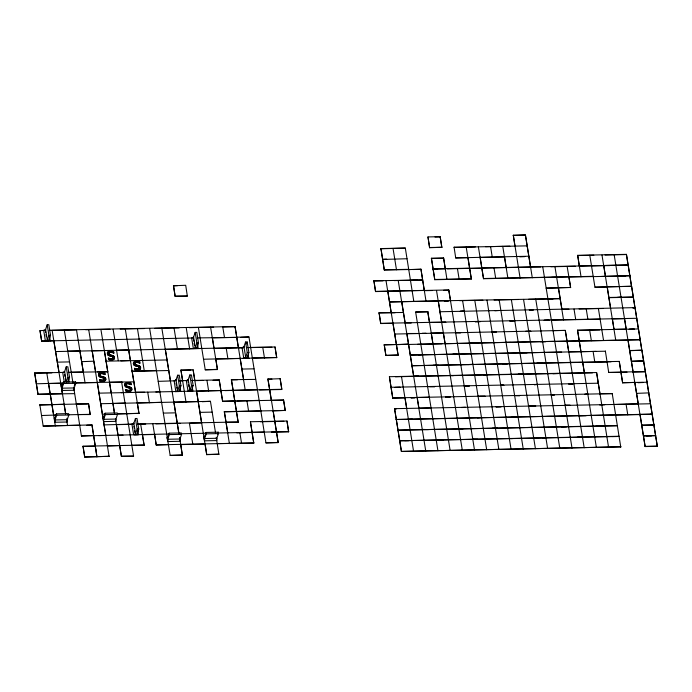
<?xml version="1.0" encoding="UTF-8"?>
<svg xmlns="http://www.w3.org/2000/svg" width="692" height="692" viewBox="0 0 692 692"><rect width="100%" height="100%" fill="white"/><g stroke="black" fill="none" stroke-linecap="round" stroke-linejoin="round"><path stroke-width="1.04" d="M54.971 422.25L55.04 419.949L67.228 419.707L67.159 422.008L54.971 422.25L54.287 418.02L54.815 418.539M167.706 441.557L167.775 439.256L179.963 439.013L179.894 441.314L167.706 441.557L167.023 437.327L167.55 437.846M99.925 374.363L100.262 375.877L101.3 376.223M126.013 384.458C125.659 388.048 132.371 385.383 131.835 389.527M104.336 379.631L104.431 378.974M113.116 358.231L112.735 356.717L108.687 355.541M130.425 389.717L130.52 389.068M139.196 368.317L139.291 367.66C138.391 365.047 133.625 367.201 133.409 363.836M98.489 374.761L98.627 374.156M107.398 352.756L107.969 355.186M124.577 384.856L124.707 384.25M133.348 363.456L133.487 362.85M105.651 379.891L105.789 379.32M114.422 358.491L114.561 357.92M131.74 389.985L131.74 388.446M140.649 368.014L140.286 369A3.209 2.656 18.7 0 1 138.971 369.926L138.365 370.073M48.648 340.871L50.533 335.309L48.821 324.73L47.194 324.756L45.309 330.326L39.954 330.655L41.667 341.234L53.924 340.767M41.667 341.234L40.032 330.43M62.47 393.661L38.017 394.371L34.678 372.988L64.339 372.4L66.216 366.829L67.842 366.803L69.555 377.382L67.98 382.019M47.021 340.905L48.907 335.335L47.194 324.756M36.304 383.792L63.811 383.022M38.017 394.371L34.678 372.988M46.788 372.971L55.334 425.865M55.559 351.571L243.67 347.592L245.556 342.021L247.174 341.986L248.886 352.565L247.001 358.136M64.33 330.171L72.954 382.84M78.075 414.577L90.185 414.56L88.559 403.756L39.764 404.95L64.174 404.24M50.032 393.073L48.57 383.325M57.272 362.15L69.459 361.907M41.477 415.529L56.744 415.001M50.282 393.904L53.665 415.286L68.811 415.027L68.586 413.617L56.398 413.859L54.512 419.43M59.054 372.504L53.855 340.992M67.825 351.103L80.013 350.861M79.779 425.156L43.181 426.108L91.975 424.914L96.923 456.772L91.975 424.914M76.518 329.92L85.064 382.823M62.392 393.886L60.758 383.083M61.501 387.667L63.387 382.105L75.575 381.854L75.8 383.273L73.914 388.835M61.726 389.077L63.612 383.515L63.387 382.105M66.354 382.053L67.928 377.408L66.216 366.829M54.737 420.84L56.623 415.269L56.398 413.859M71.241 372.261L83.429 372.019M88.714 329.677L107.502 446.055L119.768 445.587M81.647 361.656L93.913 361.198L95.617 371.777M74.321 385.565L75.575 381.854M74.58 393.644L38.095 394.146M66.7 419.179L67.003 418.288M66.925 420.598L68.811 415.027M93.662 360.359L92.2 350.619M67.522 425.623L66.743 420.113M100.902 329.435L114.638 413.851M76.362 403.998L87.46 403.998M97.572 371.959L107.736 371.751L104.388 350.368M113.09 329.193L118.289 360.705M88.559 403.756L90.185 414.56M98.679 435.614L105.789 435.476L97.33 382.356M105.469 380.202A3.209 2.656 18.7 0 1 104.146 381.128L99.812 380.946L99.631 379.484L101.041 380.107M106.023 361.172L166.971 359.952M99.812 380.946L99.631 379.484M93.679 435.493L81.414 435.96L168.848 433.988M110.054 359.814L108.583 359.546C107.355 356.198 111.455 360.471 112.796 358.551M108.583 359.546L108.402 358.075M104.881 373.213L103.393 372.763M101.802 373.585C108.324 375.626 103.489 372.936 100.868 373.706M98.956 393.151L281.869 389.276L280.156 378.697L267.89 379.164L271.307 400.322L283.504 400.08L222.556 401.299L234.822 400.832M112.19 352.444C116.758 353.941 110.504 349.192 108.333 351.692M113.791 353.231L113.687 351.7M107.736 371.751L68.197 372.322M84.649 457.014L109.189 456.305L84.649 457.014L83.023 446.21L144.144 445.094L140.649 424.161M116.576 350.126L128.773 349.884M125.278 328.951L139.014 413.358L117.614 414.006M100.669 403.73L210.446 401.317L215.567 433.054M110.98 391.854L109.518 382.105M102.373 414.309L105.495 414.032M103.212 418.781L105.097 413.21L117.285 412.968L117.51 414.378L115.625 419.949M103.437 420.191L105.322 414.62L105.097 413.21M104.085 424.888L132.605 424.101M137.466 328.709L144.299 371.024M114.396 413.012L112.934 403.272M121.628 382.088L133.591 456.14L121.403 456.383L119.69 445.804M120.866 360.878L130.477 360.463M123.41 392.442L121.308 392.71M128.703 390.444C120.728 388.16 128.824 391.62 130.113 390.046M131.549 390.288A3.209 2.656 18.7 0 1 130.234 391.214L125.901 391.041L126.627 391.153M107.407 445.942L109.111 456.53M138.279 368.931C135.251 369.303 133.193 367.651 137.474 369.044M137.717 370.021L134.672 369.64L135.398 369.744M123.064 435.13L117.986 435.225L116.351 424.43M127.639 382.702L131.004 383.186L128.634 382.728M149.654 328.458L170.154 455.414L182.342 455.172L179.686 438.019M131.004 383.186L131.195 384.717L127.882 383.679M125.122 403.021L112.857 403.488M136.41 361.302L139.775 361.786L137.405 361.328M139.775 361.786C141.315 365.601 136.073 360.065 134.741 363.162L135.545 364.84L139.697 366.103M133.815 381.846L74.978 382.797M144.671 392.243L135.606 392.2M173.441 285.753L185.707 285.286L187.342 296.081L175.154 296.332L173.441 285.753L177.507 285.666M161.841 328.216L179.003 433.789M138.945 413.582L137.31 402.779M175.154 296.332L173.519 285.528M121.403 456.383L115.495 419.136M133.539 424.084L135.416 418.513L137.042 418.487L138.755 429.066L136.869 434.628M147.716 392.182L149.42 402.761M156.565 370.557L132.111 371.267L168.675 370.531M135.243 434.663L137.128 429.092L135.416 418.513M131.956 445.337L144.144 445.094M170.457 380.894L165.336 349.157M174.029 327.973L177.446 349.131M158.2 381.361L175.742 380.782L177.628 375.22L179.254 375.185L180.958 385.764L179.072 391.335M187.342 296.081L175.223 296.107M133.591 456.14L121.472 456.166M144.066 445.319L142.431 434.515M159.982 391.715L155.838 392.018M152.837 423.919L156.254 445.077L168.519 444.61M186.217 327.731L189.634 348.889M161.686 402.294L137.232 403.003M156.254 445.077L154.627 434.273M163.321 413.098L175.508 412.847M179.522 380.929L182.576 380.868L180.941 370.064L193.129 369.822L206.718 454.679L218.983 454.212L206.796 454.454M196.623 348.526L198.5 342.964L196.796 332.385L195.17 332.411L193.284 337.981L41.736 341.009M198.414 327.489L205.239 369.805L217.435 369.563L210.602 327.247M178.925 434.005L173.874 402.052M177.446 391.361L179.332 385.799L177.628 375.22M194.997 348.56L196.883 342.99L195.17 332.411M167.248 438.737L169.133 433.175L181.321 432.933L181.546 434.342L179.66 439.904L179.894 441.314M167.473 440.147L169.358 434.585L169.133 433.175M191.26 391.092L193.146 385.522L191.442 374.943L189.816 374.978L187.93 380.539L188.276 382.659M193.129 369.822L194.763 380.626L202.886 380.462M201.9 348.422L165.258 349.373M185.992 402.026L180.941 370.064M189.816 374.978L191.52 385.556L189.643 391.118L189.297 389.008M170.154 455.414L182.42 454.947M203.535 359.226L276.739 357.539L275.035 346.96L247.606 347.505M237.373 347.938L214.018 348.405L212.383 337.601M179.436 438.494L179.738 437.603M190.421 423.167L201.597 422.942L196.545 390.98M205.239 369.805L217.504 369.338M182.342 455.172L180.707 444.368M189.409 423.184L192.826 444.342M222.789 326.996L224.493 337.575M198.258 401.559L173.804 402.268M206.951 380.384L208.655 390.963M217.435 369.563L215.8 358.759M199.884 412.363L212.072 412.121M226.206 348.154L227.91 358.733M243.567 347.695L238.411 348.024L235.055 326.529L49.175 330.248M210.446 401.317L202.246 401.706M222.556 401.299L219.217 379.917L191.788 380.462M236.699 337.437L197.142 337.904M204.14 438.001L206.026 432.439L218.214 432.189L218.438 433.599L216.553 439.169M204.365 439.411L206.251 433.849L206.026 432.439M220.921 390.496L196.467 391.205M206.718 454.679L205.083 443.875M226.05 422.232L238.16 422.215L231.405 379.674L255.703 379.406M243.593 379.432L240.176 358.274M246.551 343.846L247.174 341.986M236.776 337.22L248.964 336.978L240.764 337.359M227.755 432.811L224.338 411.653L285.286 410.434L283.573 399.855M217.582 434.048L218.214 432.189M245.375 358.171L247.26 352.6L245.556 342.021M241.811 369.07L253.999 368.827M217.279 443.633L253.765 443.131L250.426 421.748L286.99 421.013L288.625 431.817L271.359 432.163M252.364 358.023L276.739 357.539M245.227 390.227L235.055 326.529M229.389 443.615L224.338 411.653M262.77 347.427L264.474 358.006M238.16 422.215L231.405 379.674M246.932 400.806L248.644 411.385M239.873 432.794L241.577 443.373M257.493 389.76L224.909 390.634M275.035 346.96L276.67 357.764M250.426 421.748L253.765 443.131M259.197 400.339L236.776 401.014M260.91 410.927L224.269 411.878M280.156 378.697L281.791 389.501L259.448 389.951M264.327 432.085L236.82 432.855M248.964 336.978L265.953 442.88L278.141 442.638L273.098 410.676M265.953 442.88L278.219 442.413L267.968 378.939M273.02 410.901L285.286 410.434M286.99 421.013L288.625 431.817M408.669 269.534L384.294 270.027L380.946 248.566L405.322 248.082L413.833 301.504M387.736 291.341L375.548 291.583L373.914 280.779L422.596 280.026M386.655 259.362L382.589 259.448L407.043 258.739M375.548 291.583L373.914 280.779M384.294 270.027L380.946 248.566M393.056 248.549L396.481 269.785M386.032 280.762L398.134 355.057L385.877 355.524L384.242 344.72L396.43 344.478M392.9 323.311L380.712 323.553L379.078 312.749L403.384 312.49M387.814 291.116L391.179 312.654L395.244 312.568M405.322 248.082L380.868 248.791M380.712 323.553L379.078 312.749M389.475 302.075L450.475 300.553L448.771 289.974L387.823 291.194M398.22 280.519L425.736 450.95M408.687 269.612L420.952 269.153L426.021 301.262M392.978 323.086L398.064 355.281M389.544 301.85L401.732 301.608L405.166 322.844M401.732 301.608L438.218 301.02M410.408 280.269L422.587 279.949M385.877 355.524L384.242 344.72M394.63 334.046L565.355 330.413L584.195 447.785M427.976 236.932L429.611 247.736L441.877 247.269L440.164 236.69L427.976 236.932L429.611 247.736M432.439 290.519L424.317 290.683L420.952 269.153M396.352 344.702L408.609 344.158L384.164 344.945M405.175 322.922L411.195 323.026M608.571 447.292L596.608 372.547L389.406 376.69L392.753 398.151L404.95 397.909M466.192 247.087L471.338 278.98L434.775 279.706L431.419 258.246L443.607 258.004L446.963 279.464M406.887 333.501L418.997 333.483M406.896 333.579L413.695 376.353L592.473 372.858M441.799 247.494L440.164 236.69M415.641 312.023L427.838 311.781L415.641 312.023L437.924 450.708M391.11 387.269L598.329 383.204M424.378 290.389L375.626 291.358M433.062 269.127L445.241 268.807L443.607 258.004M408.54 344.46L554.88 341.312M392.753 398.151L389.406 376.69M401.516 376.673L413.548 451.193M434.775 279.706L431.419 258.246M401.36 451.435L620.836 446.824L401.36 451.435L394.57 408.661L650.454 403.773M436.505 290.441L462.308 450.215M411.974 365.696L607.005 361.873M411.982 365.774L582.699 362.141L584.333 372.936M527.131 245.868L453.995 247.329L475.326 246.897M396.196 419.464L652.236 414.127L650.134 414.387M396.213 419.542L615.681 414.932M429.55 322.437L445.734 322.334M405.019 397.684L406.74 408.341M438.287 300.795L441.652 322.334L445.717 322.256M422.518 354.572L418.375 354.875M467.896 257.666L455.708 257.908L528.913 256.222M397.917 430.121L617.333 425.814M397.935 430.199L617.402 425.589M431.263 333.016L443.451 332.765M431.272 333.094L432.734 342.834M439.948 311.755L635.04 307.637M457.438 268.643L459.151 279.222M442.058 343.786L417.683 344.279M467.974 257.441L471.338 278.98M418.928 408.098L417.224 397.519L429.395 397.199M418.945 408.176L431.116 407.856M427.682 386.543L434.723 386.698M469.626 268.401L481.822 268.15M445.112 343.725L579.265 340.827M478.38 246.836L483.526 278.729L568.936 276.887M462.602 300.613L486.684 449.731M483.526 278.729L480.161 257.199M428.4 429.594L422.371 429.412M455.639 332.523L460.656 332.722L456.582 332.731M464.384 310.967L460.258 311.348M490.567 246.594L492.272 257.173M474.79 300.371L498.871 449.489M450.336 375.393L453.321 375.635M494.01 267.908L495.714 278.487M469.548 342.938L476.598 343.094M502.755 246.352L507.902 278.245M486.978 300.12L511.059 449.246M504.537 256.706L506.181 267.588M514.934 246.032L513.3 235.228L525.487 234.986L532.278 277.76M464.246 385.807L469.262 386.006M472.991 364.252L467.835 364.58M499.166 299.878L523.247 448.996M450.12 450.457L427.838 311.781M458.934 428.685L462.939 428.902M492.202 331.797L496.207 332.013M525.487 234.986L513.222 235.453M478.155 396.222L485.204 396.378M511.362 299.636L535.435 448.753M486.9 374.666L483.794 375.029L486.822 374.891M520.09 278.002L513.3 235.228M530.652 266.956L540.729 266.974M472.844 439.091L477.861 439.29M481.597 417.536L477.454 417.838M514.787 320.872L509.71 320.976L514.865 320.647M523.55 299.394L547.623 448.511M474.496 449.973L448.771 289.974M500.809 385.081L503.793 385.323M542.762 266.939L572.007 448.027M535.738 299.152L559.811 448.269M520.038 352.695L527.07 352.782M546.204 288.253L570.641 287.465L567.137 266.446M554.949 266.688L563.539 319.894M514.718 395.495L519.735 395.694M547.926 298.909L560.105 298.581M523.463 373.931L518.317 374.26M523.481 374.009L518.325 374.337M558.453 287.708L570.641 287.465M560.113 298.659L438.304 300.873M568.928 276.809L570.571 287.682M631.338 285.407L628.146 264.932L579.316 266.126L577.682 255.322L626.442 254.353L657.322 446.323L645.134 446.565L640.048 414.37M553.15 330.577L565.355 330.413M528.645 405.988L535.677 406.066M561.895 309.021L558.47 287.786L546.282 288.028M561.913 309.099L568.945 309.177M534.267 384.709L537.373 384.345M581.038 276.783L577.682 255.322M589.8 255.305L594.947 287.197L607.135 286.955M532.087 427.301L526.915 427.544M574.023 309.073L575.735 319.652M551.282 394.76L554.257 394.924M551.299 394.838L554.266 395.002M593.234 276.618L629.807 275.883M601.988 255.063L615.742 340.239M580.891 351.623L577.543 330.171L638.482 328.951L641.666 349.348M586.211 308.831L587.923 319.41M594.947 287.197L631.588 286.246L634.78 306.72M570.511 362.383L576.531 362.478M545.979 437.629L542.857 437.915M579.187 341.044L640.126 339.824M614.176 254.82L645.134 446.565M589.653 330.145L591.366 340.724M565.2 405.175L570.208 405.374M598.398 308.589L603.554 340.481M607.213 286.73L610.578 308.269M608.865 297.69L633.249 297.197M593.096 351.458L594.8 362.037M627.904 264.093L626.442 254.353M579.031 415.814L586.15 415.745M614.02 329.582L612.377 318.701M587.854 394.033L584.74 394.388M621.122 297.145L616.996 297.525M596.608 372.547L599.964 394.007M605.284 351.216L410.252 355.039L561.61 352.09M614.089 329.357L626.286 329.115M582.474 437.128L577.396 437.223M624.565 318.458L626.208 329.34M600.042 393.783L612.238 393.618L392.831 397.926M620.906 372.209L608.709 372.452L627.013 372.166M638.223 328.034L635.031 307.559M607.083 361.648L619.271 361.406L622.618 382.866L634.884 382.399M628.007 339.772L633.093 371.967M596.383 447.534L577.543 330.171M629.659 350.732L641.917 350.187L657.322 446.323M622.618 382.866L619.271 361.406M631.381 361.388L643.638 360.843L641.527 361.103M633.102 372.045L645.29 371.803M626.078 404.258L627.782 414.837M619.046 436.47L399.639 440.778L619.124 436.245M636.545 393.359L648.811 392.892M638.327 403.713L614.903 404.483M641.709 425.329L653.897 425.087M643.43 435.986L655.618 435.744M107.364 352.868L107.606 352.306M98.584 374.268L98.835 373.706M133.444 362.963L133.694 362.392M124.672 384.363L125.235 383.411M114.465 358.378L114.197 358.906A3.209 2.656 18.7 0 1 112.882 359.831L112.277 359.978M105.694 379.778L105.426 380.315A3.209 2.656 18.7 0 1 104.111 381.24L103.506 381.378M140.545 368.473L140.32 368.888A3.209 2.656 18.7 0 1 139.005 369.813L136.099 370.021M131.774 389.873L131.515 390.4A3.209 2.656 18.7 0 1 130.191 391.326L127.328 391.421M108.661 353.076L110.573 352.185L113.92 353.119M100.262 373.896L99.985 375.514M125.97 384.562L126.636 383.818M113.151 358.119L111.351 359.062L108.471 358.188M103.99 380.064L104.38 379.519M138.85 368.758L139.239 368.205M130.468 389.613L129.473 390.444M107.571 352.41L107.917 351.917M98.8 373.818L100.124 372.728L102.58 372.53M133.651 362.504L134.006 362.011M124.88 383.904L126.861 382.659M107.883 352.029L110.357 351.095M99.112 373.438L100.738 372.677L103.437 372.651M133.971 362.124L134.456 361.674M126.316 384.103L126.991 383.688M134.421 361.786L135.632 361.259M125.65 383.186L127.674 382.589M104.025 379.951L101.785 380.41M138.244 369.044L138.884 368.646M134.949 361.527L136.445 361.189M103.428 380.245L99.691 379.588M126.956 383.792L128.703 383.627L131.143 384.614M435.008 237.019L440.086 236.915M429.689 247.511L441.877 247.269M485.49 246.698L509.866 246.214M382.572 259.37L386.638 259.284M480.084 257.415L504.459 256.931M519.701 256.628L524.778 256.524M431.341 258.471L443.529 258.228M519.709 256.706L524.787 256.602M577.604 255.547L593.857 255.218M605.033 255.002L626.364 254.57M384.371 269.802L408.747 269.318M433.14 268.903L469.704 268.176M481.892 267.934L591.591 265.737M628.163 265.01L603.779 265.494L605.413 276.298M412.752 269.534L420.874 269.37M433.054 269.05L437.128 269.05M447.283 268.842L530.565 267.103L525.583 236.266M550.884 266.775L575.268 266.282M591.504 265.884L609.799 265.598M434.844 279.482L471.416 278.755M483.604 278.513L593.303 276.316M629.867 275.589L601.365 276.454M373.844 281.004L382.979 280.822M394.155 280.597L417.518 280.13M551.585 277.371L555.659 277.371M568.85 277.025L593.226 276.541M620.646 275.996L625.732 275.892M607.221 286.808L631.597 286.324M393.834 291.22L397.909 291.211M443.615 290.303L448.693 290.199M608.943 297.465L633.318 296.98M444.307 300.899L448.373 300.821M547.908 298.832L552.994 298.728M616.979 297.448L621.044 297.37M444.325 300.977L448.381 300.899M459.557 300.674L482.921 300.207M494.088 299.982L518.472 299.498M528.627 299.29L553.003 298.806M460.249 311.27L464.315 311.192M494.78 310.578L498.846 310.5L494.797 310.656M529.319 309.895L533.385 309.808M632.921 307.819L634.953 307.776M379 312.974L395.253 312.646M529.328 309.973L533.394 309.886M579.1 308.978L603.476 308.485M632.938 307.897L634.971 307.853M380.79 323.328L636.761 318.294M475.17 321.668L480.257 321.564M544.241 320.284L549.318 320.18M551.351 320.145L600.111 319.168M612.299 318.925L624.487 318.683M475.188 321.745L480.265 321.642M544.258 320.361L549.336 320.258M75.506 329.946L52.142 330.413L65.714 413.764M85.661 329.738L110.045 329.254M120.2 329.046L144.576 328.562M154.731 328.363L179.107 327.87M189.271 327.671L213.646 327.186M223.801 326.979L234.977 326.754M48.907 335.335L50.533 335.309M426.108 333.336L422.042 333.414L426.125 333.414M492.133 332.022L496.19 331.935M525.652 331.347L530.729 331.243M629.253 329.28L634.33 329.176M525.661 331.425L530.738 331.321M577.465 330.387L599.808 329.946M629.27 329.357L634.348 329.254M212.306 337.826L236.681 337.333M196.883 342.99L198.5 342.964M628.016 339.85L640.204 339.608M92.131 350.835L104.319 350.593M247.624 347.618L271.913 347.246M506.042 342.428L511.128 342.41M540.573 341.744L545.668 341.718M554.794 341.459L627.929 339.997M247.26 352.6L248.886 352.565M385.946 355.299L398.134 355.057M629.737 350.507L641.925 350.264M215.722 358.984L240.098 358.491M243.152 358.43L249.241 358.309M452.914 354.183L456.988 354.183M487.445 353.491L492.54 353.474M596.141 351.398L568.703 351.873L565.278 330.629M631.459 361.163L643.647 360.921M34.6 373.213L51.865 372.867M180.863 370.289L191.027 370.09M433.304 365.264L438.391 365.246M502.375 363.888L507.461 363.862M536.906 363.196L542 363.17M582.612 362.279L611.071 361.795M105.02 374.632L104.916 373.1M67.928 377.408L69.555 377.382M179.6 380.704L186.71 380.565M48.501 383.55L60.688 383.307M74.909 383.022L97.252 382.572M109.44 382.33L122.155 382.079M213.041 380.263L219.139 380.142M231.327 379.899L237.425 379.77M267.89 379.164L271.956 379.086M620.992 372.062L645.368 371.578M414.707 376.327L418.772 376.249L395.426 376.794M450.258 375.618L453.303 375.557M552.847 373.568L557.925 373.464M63.612 383.515L75.8 383.273M552.856 373.645L557.942 373.542M179.332 385.799L180.958 385.764M191.52 385.556L193.146 385.522M125.814 389.57L125.901 391.041M175.137 391.629L179.202 391.551M190.378 391.326L192.411 391.283M622.696 382.641L647.089 382.235M395.097 387.416L400.175 387.312M429.637 386.724L434.714 386.62M465.188 386.015L469.245 385.928M500.731 385.306L503.785 385.245M534.25 384.631L537.303 384.57M568.789 383.939L572.855 383.861M637.86 382.564L642.937 382.46M395.115 387.494L400.192 387.39M568.798 384.017L572.864 383.939M637.868 382.641L642.946 382.538M411.039 397.788L415.105 397.701M450.656 396.992L445.579 397.096L449.653 397.096M480.11 396.404L485.187 396.3M515.661 395.694L519.727 395.616M584.731 394.31L587.776 394.25M411.057 397.865L415.113 397.779M67.92 414.785L90.263 414.335M117.692 413.79L139.014 413.358M461.512 407.467L465.578 407.389L461.529 407.545M496.052 406.775L501.129 406.68M530.582 406.092L535.66 405.988M565.122 405.4L570.199 405.296M599.653 404.708L604.73 404.604M105.322 414.62L117.51 414.378M394.492 408.885L396.525 408.842M496.06 406.853L501.138 406.758M599.67 404.785L604.747 404.682M137.682 423.997L238.238 421.99M86.82 425.234L91.898 425.139M116.273 424.646L132.527 424.326M137.604 424.222L145.727 424.058M155.89 423.859L180.266 423.366M260.503 421.765L283.867 421.298M640.065 414.447L652.253 414.205M408.384 419.222L412.467 419.222M442.923 418.53L446.997 418.53M511.993 417.155L516.068 417.146M546.524 416.463L551.619 416.437M615.595 415.079L639.97 414.594M137.128 429.092L138.755 429.066M181.036 433.746L206.424 433.235M217.599 433.019L288.702 431.592M134.231 434.905L138.296 434.818M142.362 434.74L154.55 434.498M169.358 434.585L181.546 434.342M206.251 433.849L218.438 433.599M641.778 425.104L653.975 424.862M492.384 428.236L497.47 428.21M561.454 426.852L566.54 426.826M595.985 426.16L601.08 426.142M156.331 444.852L253.843 442.906M82.945 446.435L94.121 446.21M180.638 444.593L205.014 444.1M643.499 435.761L655.696 435.519M404.716 440.674L408.79 440.674M439.256 439.991L443.33 439.982M509.338 438.59L512.4 438.607M611.927 436.54L617.022 436.514M646.466 435.848L651.553 435.822M645.212 446.34L657.4 446.098M111.637 359.927L109.275 359.762M110.789 360.013L112.917 359.728A3.209 2.656 18.7 0 0 114.241 358.802M102.857 381.327L99.856 380.834M111.395 352.133L109.042 352.496L109.042 354.477M137.483 362.219L135.762 362.279L134.784 363.049C134.646 366.267 139.819 364.174 140.467 367.158M111.317 351.233L113.652 351.804M102.122 376.509L105.418 378.066M136.705 366.267L138.331 366.648L139.248 367.772M101.266 376.336L104.509 377.045L105.616 378.472M128.245 386.491L126.809 386.127L125.961 385.037M112.831 355.558L109.457 354.745L108.653 353.543M129.188 386.776L131.506 388.151M103.471 377.953L99.882 377.053L98.783 375.877M109.5 354.633L113.618 356.008M135.71 365.947L133.643 364.572M99.916 376.941L103.921 378.23M139.144 362.755L139.914 363.205M247.303 357.245L248.627 358.101L248.117 354.927M196.917 347.635L198.241 348.491L197.557 344.261M191.563 390.202L192.886 391.058L192.203 386.828M179.375 390.444L180.698 391.3L180.015 387.07M48.95 339.98L50.274 340.836L49.417 335.551M137.172 433.737L138.495 434.593L137.812 430.363M113.28 355.645L114.5 357.53M203.906 436.591L204.443 437.11M102.978 417.371L103.515 417.89M61.277 386.257L61.804 386.776M130.321 388.688L125.287 386.681L124.612 384.743M103.964 378.117L104.233 378.602M99.198 376.586L98.549 375.15M140.061 366.293L140.588 367.625M113.972 356.198L114.526 358.032M130.477 389.172L129.603 387.935L126.005 387.036L124.638 385.236M113.168 357.678C112.147 355.16 107.122 356.916 107.303 353.249M104.267 378.489L104.397 379.086M105.651 378.36L105.729 378.939M634.823 382.702L638.249 403.938M605.362 350.991L608.709 372.452M612.238 393.618L620.759 447.049M454.073 247.105L455.708 257.908M443.39 333.068L445.094 343.647M427.76 311.997L429.3 321.52M394.57 408.661L401.438 451.21M283.504 400.08L285.208 410.659M219.217 379.917L222.634 401.075M216.25 437.283L218.906 454.436M193.457 339.037L193.795 341.156M194.141 343.267L194.478 345.386M203.984 437.751L204.503 440.925M188.613 384.769L188.959 386.889M176.079 382.901L176.425 385.02M176.763 387.131L177.109 389.25M134.49 368.17L134.672 369.64M128.695 350.109L130.399 360.688M131.938 370.211L135.528 392.425M133.876 426.194L134.222 428.313M134.559 430.433L134.905 432.543M79.935 351.078L83.351 372.244M95.479 448.304L95.816 450.423M73.637 387.07L81.414 435.96M83.023 446.21L84.727 456.789M68.612 378.68L69.122 381.854M66.346 382.088L64.633 371.509L62.712 372.434L64.244 381.949M64.676 374.519L65.022 376.63M65.359 378.749L65.705 380.86M64.105 404.465L65.636 413.989M45.309 330.326L45.655 332.445M45.992 334.556L46.338 336.675M39.842 404.725L43.181 426.108M140.623 367.513L140.614 368.127M105.772 378.827L105.755 379.432M133.383 363.343L133.374 363.949M98.532 374.649L98.515 375.263M62.029 388.186L61.96 390.487L74.148 390.245L74.217 387.944L62.029 388.186M103.739 419.3L103.662 421.601L115.849 421.359L115.927 419.058L103.739 419.3M204.668 438.52L204.59 440.821L216.786 440.579L216.855 438.278L204.668 438.52M45.611 329.435L43.691 330.361L45.395 340.94L47.324 340.014L45.611 329.435M193.587 337.09L191.658 338.016L193.371 348.595L195.3 347.669L193.587 337.09M243.973 346.701L242.044 347.618L243.748 358.197L245.677 357.28L243.973 346.701M176.045 379.891L174.116 380.816L175.829 391.395L177.749 390.47L176.045 379.891M188.233 379.648L186.304 380.574L188.016 391.153L189.937 390.227L188.233 379.648M133.833 423.193L131.912 424.118L133.617 434.697L135.545 433.772L133.833 423.193"/></g></svg>
